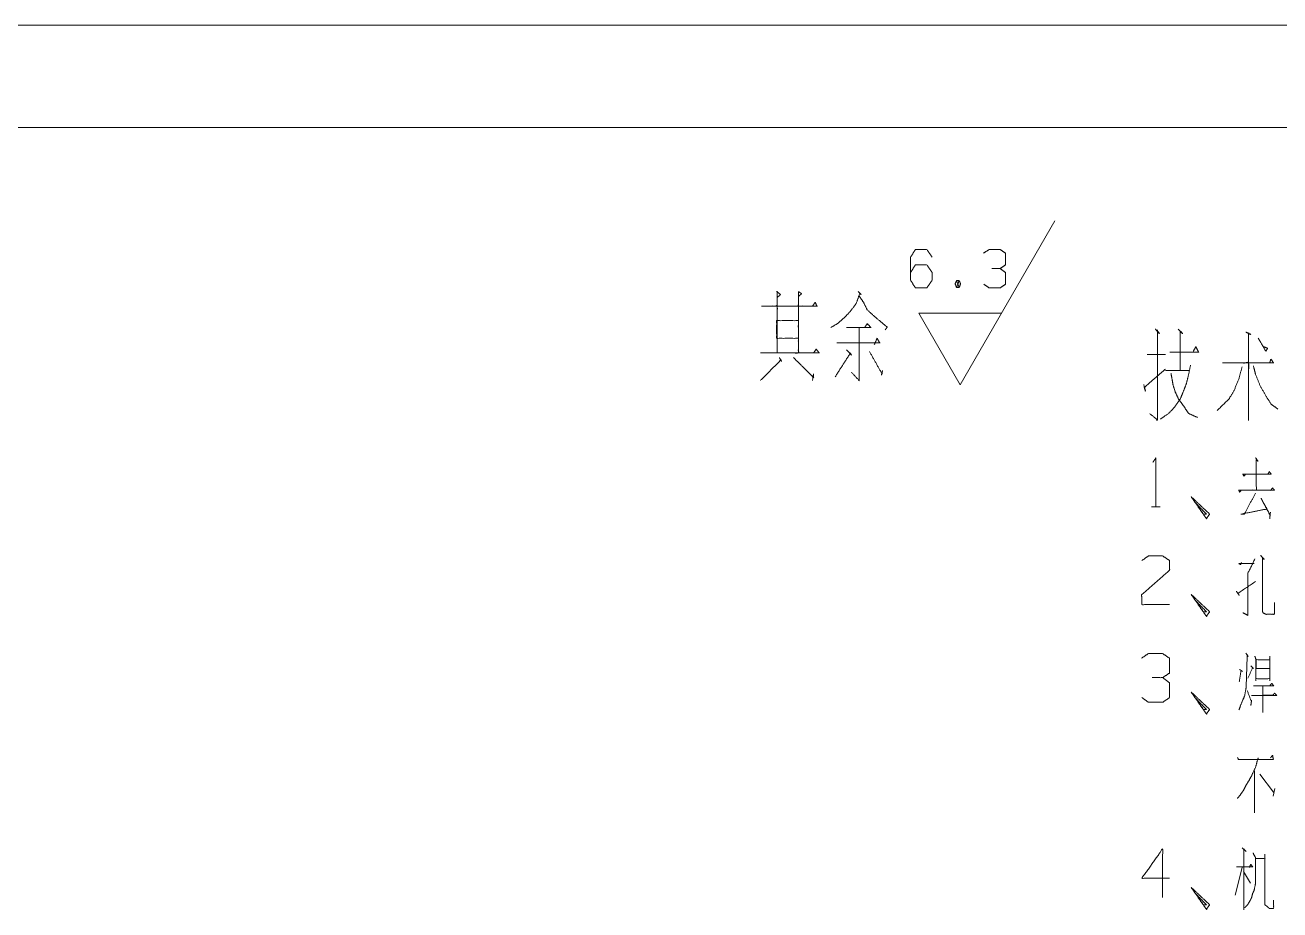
# Model space of a CAD drawing. Header units: millimetres. Extents: x 2210 to 79821, y -19430 to 2344.
# Drawn here: x 10816.7 to 10877.9, y 1746.7 to 1789.8 of the extents above; entities that cross this region are included whole.
import ezdxf

# ---------------------------------------------------------------- set-up
doc = ezdxf.new("R2010")
doc.units = ezdxf.units.MM
doc.layers.add('101', color=7, linetype='Continuous', true_color=0xffffff)

msp = doc.modelspace()

# ---------------------------------------------------------------- linework, layer by layer
at = {"layer": '101', "color": 133, "linetype": 'Continuous', "lineweight": 18}
for p, q in [((10937.074, 1789.822), (10517.074, 1789.822)), ((10932.074, 1784.822), (10542.074, 1784.822))]:
    msp.add_line(p, q, dxfattribs=at)
at = {"layer": '101', "color": 43, "linetype": 'Continuous', "lineweight": 18}
for p, q in [((10862.339, 1772.273), (10866.955, 1780.273)), ((10862.159, 1777.363), (10862.284, 1777.028)), ((10860.32, 1775.773), (10864.359, 1775.773)), ((10862.339, 1772.273), (10860.32, 1775.773))]:
    msp.add_line(p, q, dxfattribs=at)
at = {"layer": '101', "color": 72, "linetype": 'Continuous', "lineweight": 18}
for p, q in [((10871.452, 1773.764), (10872.354, 1773.764)), ((10872.354, 1772.976), (10873.494, 1772.976)), ((10871.664, 1766.326), (10872.089, 1766.326)), ((10876.695, 1753.464), (10876.695, 1751.414)), ((10876.96, 1753.289), (10877.631, 1752.414)), ((10877.684, 1752.589), (10877.614, 1752.214)), ((10876.094, 1748.751), (10875.758, 1747.401)), ((10876.164, 1748.551), (10876.5, 1747.976))]:
    msp.add_line(p, q, dxfattribs=at)
at = {"layer": '101', "color": 43, "linetype": 'Continuous', "lineweight": 18}
for points, knots in [([(10859.907, 1777.756), (10860.158, 1778.13), (10860.7, 1778.13), (10860.965, 1777.756), (10860.965, 1777.382), (10860.7, 1777.008), (10860.158, 1777.008), (10859.907, 1777.382), (10859.907, 1778.504), (10860.158, 1778.878), (10860.7, 1778.878), (10860.965, 1778.504)], [0, 0, 0.076963, 0.169763, 0.248074, 0.312018, 0.39033, 0.48313, 0.560092, 0.751926, 0.828889, 0.921689, 1, 1]), ([(10864.285, 1777.953), (10864.55, 1778.13), (10864.55, 1778.701), (10864.285, 1778.878), (10863.743, 1778.878), (10863.478, 1778.701)], [0, 0, 0.153872, 0.429849, 0.583721, 0.846128, 1, 1]), ([(10863.492, 1777.186), (10863.743, 1777.008), (10864.285, 1777.008), (10864.55, 1777.186), (10864.55, 1777.756), (10864.285, 1777.953), (10863.882, 1777.953)], [0, 0, 0.12412, 0.343693, 0.472448, 0.703377, 0.836727, 1, 1]), ([(10862.159, 1777.028), (10862.284, 1777.028), (10862.354, 1777.205), (10862.284, 1777.363), (10862.159, 1777.363), (10862.089, 1777.205), (10862.159, 1777.028), (10862.284, 1777.363)], [0, 0, 0.093983, 0.236792, 0.365957, 0.45994, 0.589105, 0.731914, 1, 1])]:
    msp.add_open_spline(points, degree=1, knots=knots, dxfattribs=at)
at = {"layer": '101', "color": 72, "linetype": 'Continuous', "lineweight": 18}
for points, knots in [([(10853.379, 1776.835), (10853.565, 1776.685), (10853.406, 1776.535), (10853.406, 1776.835), (10853.406, 1773.835), (10853.406, 1776.123), (10852.637, 1776.123), (10855.367, 1776.123), (10854.44, 1776.123), (10854.44, 1776.798), (10854.44, 1773.835), (10854.44, 1775.41), (10853.379, 1775.41), (10853.379, 1774.548), (10854.44, 1774.548), (10854.44, 1773.835), (10852.584, 1773.835), (10855.447, 1773.835), (10855.314, 1774.023), (10855.182, 1773.835)], [0, 0, 0.009717, 0.01862, 0.030836, 0.152989, 0.24613, 0.277436, 0.388627, 0.426411, 0.453896, 0.574522, 0.638652, 0.681834, 0.716953, 0.760134, 0.789145, 0.864711, 0.9813, 0.99065, 1, 1]), ([(10854.466, 1776.61), (10854.599, 1776.723), (10854.44, 1776.835)], [0, 0, 0.471535, 1, 1]), ([(10857.351, 1776.835), (10857.51, 1776.685), (10857.43, 1776.723), (10857.271, 1776.273), (10857.006, 1775.898), (10856.688, 1775.56), (10856.396, 1775.298), (10856.025, 1775.073)], [0, 0, 0.086309, 0.12102, 0.309421, 0.490705, 0.673783, 0.828666, 1, 1]), ([(10855.129, 1776.123), (10855.261, 1776.31), (10855.341, 1776.123)], [0, 0, 0.529971, 1, 1]), ([(10857.404, 1776.61), (10857.616, 1776.31), (10857.801, 1775.935), (10858.172, 1775.598), (10858.623, 1775.223), (10858.756, 1775.11), (10858.782, 1775.11), (10858.676, 1774.96)], [0, 0, 0.16272, 0.348027, 0.570218, 0.82989, 0.906889, 0.918635, 1, 1]), ([(10856.794, 1775.073), (10857.987, 1775.073), (10857.801, 1775.26), (10857.669, 1775.073)], [0, 0, 0.707431, 0.863851, 1, 1]), ([(10857.404, 1775.073), (10857.404, 1772.485), (10857.032, 1772.898)], [0, 0, 0.823415, 1, 1]), ([(10871.85, 1775.001), (10872.062, 1774.776), (10871.956, 1774.926), (10871.956, 1770.576), (10871.585, 1770.876)], [0, 0, 0.058123, 0.092656, 0.910295, 1, 1]), ([(10872.964, 1775.001), (10873.202, 1774.776), (10873.07, 1774.851), (10873.07, 1773.014)], [0, 0, 0.141502, 0.20722, 1, 1]), ([(10856.317, 1774.323), (10858.411, 1774.323), (10858.278, 1774.548), (10858.146, 1774.248)], [0, 0, 0.780475, 0.877786, 1, 1]), ([(10876.272, 1774.851), (10876.511, 1774.739), (10876.405, 1774.776), (10876.405, 1770.539), (10876.405, 1773.351), (10875.132, 1773.351), (10877.624, 1773.351), (10877.492, 1773.539), (10877.439, 1773.351)], [0, 0, 0.022712, 0.032395, 0.397208, 0.639341, 0.748901, 0.963456, 0.983224, 1, 1]), ([(10876.882, 1774.551), (10877.253, 1773.914), (10877.333, 1774.064), (10877.147, 1774.139)], [0, 0, 0.666004, 0.819293, 1, 1]), ([(10856.794, 1773.985), (10857.032, 1773.723), (10856.979, 1773.835), (10856.237, 1772.673)], [0, 0, 0.190889, 0.257814, 1, 1]), ([(10857.907, 1773.91), (10858.517, 1772.823), (10858.544, 1772.973), (10858.491, 1772.748)], [0, 0, 0.764772, 0.858208, 1, 1]), ([(10872.566, 1773.876), (10873.971, 1773.876), (10873.838, 1774.139), (10873.706, 1773.914)], [0, 0, 0.716786, 0.866795, 1, 1]), ([(10853.512, 1773.61), (10853.618, 1773.423), (10853.591, 1773.498), (10852.584, 1772.485)], [0, 0, 0.125001, 0.171159, 1, 1]), ([(10854.201, 1773.61), (10855.182, 1772.635), (10855.182, 1772.823), (10855.129, 1772.485)], [0, 0, 0.723289, 0.821343, 1, 1]), ([(10873.573, 1773.239), (10873.467, 1772.714), (10873.361, 1772.301), (10873.229, 1771.964), (10873.07, 1771.589), (10872.804, 1771.214), (10872.539, 1770.914), (10872.115, 1770.614)], [0, 0, 0.172187, 0.309108, 0.425674, 0.556629, 0.704269, 0.832974, 1, 1]), ([(10876.087, 1773.164), (10875.954, 1772.639), (10875.715, 1772.039), (10875.45, 1771.589), (10874.867, 1771.026)], [0, 0, 0.214885, 0.471143, 0.678419, 1, 1]), ([(10876.643, 1773.201), (10876.749, 1772.789), (10876.961, 1772.264), (10877.227, 1771.776), (10877.518, 1771.326), (10877.836, 1771.101)], [0, 0, 0.172226, 0.40119, 0.625583, 0.842426, 1, 1]), ([(10871.293, 1772.301), (10871.373, 1771.964), (10871.32, 1772.151), (10872.354, 1773.051)], [0, 0, 0.181308, 0.283201, 1, 1]), ([(10872.619, 1772.826), (10872.672, 1772.564), (10872.725, 1772.264), (10872.831, 1771.926), (10872.99, 1771.589), (10873.494, 1770.876), (10873.918, 1770.689)], [0, 0, 0.101605, 0.217194, 0.351415, 0.492972, 0.824035, 1, 1]), ([(10871.735, 1768.501), (10871.876, 1768.701), (10871.876, 1766.326)], [0, 0, 0.093489, 1, 1]), ([(10876.748, 1768.726), (10876.871, 1768.551), (10876.783, 1768.626), (10876.783, 1767.151), (10875.917, 1767.151), (10877.667, 1767.151), (10877.578, 1767.251), (10877.472, 1767.126)], [0, 0, 0.045422, 0.069988, 0.382588, 0.566133, 0.936975, 0.965255, 1, 1]), ([(10876.27, 1767.926), (10876.182, 1767.826), (10876.129, 1767.926), (10877.508, 1767.926), (10877.419, 1768.051), (10877.349, 1767.926)], [0, 0, 0.06944, 0.128335, 0.845638, 0.925287, 1, 1]), ([(10876.041, 1767.126), (10875.97, 1767.051), (10875.917, 1767.151)], [0, 0, 0.476595, 1, 1]), ([(10873.746, 1766.601), (10874.347, 1765.976), (10874.206, 1765.976), (10873.605, 1766.826), (10874.347, 1765.751), (10874.506, 1765.976), (10873.605, 1766.826)], [0, 0, 0.178022, 0.207052, 0.420792, 0.689029, 0.745607, 1, 1]), ([(10876.748, 1767.001), (10876.2, 1765.976), (10876.041, 1765.976), (10877.296, 1766.226), (10877.013, 1766.751), (10877.455, 1765.926), (10877.472, 1766.076), (10877.437, 1765.751)], [0, 0, 0.252053, 0.286553, 0.564051, 0.693378, 0.896345, 0.929101, 1, 1]), ([(10871.205, 1763.714), (10871.523, 1763.939), (10872.212, 1763.939), (10872.548, 1763.714), (10872.548, 1763.239), (10871.187, 1762.039), (10871.205, 1761.564), (10872.548, 1761.564)], [0, 0, 0.069694, 0.192978, 0.265272, 0.350227, 0.67474, 0.759754, 1, 1]), ([(10876.995, 1763.964), (10877.172, 1763.764), (10877.083, 1763.814), (10877.083, 1761.289), (10877.101, 1761.164), (10877.26, 1761.089), (10877.667, 1761.089), (10877.667, 1761.664)], [0, 0, 0.063895, 0.088198, 0.692698, 0.72292, 0.765024, 0.862344, 1, 1]), ([(10876.058, 1763.614), (10876.023, 1763.514), (10875.935, 1763.564), (10876.677, 1763.564)], [0, 0, 0.111652, 0.218549, 1, 1]), ([(10876.712, 1763.789), (10876.376, 1763.089), (10876.376, 1761.039), (10876.129, 1761.164)], [0, 0, 0.250151, 0.910671, 1, 1]), ([(10875.811, 1762.214), (10875.952, 1762.014), (10875.882, 1762.114), (10876.748, 1762.689)], [0, 0, 0.174089, 0.261134, 1, 1]), ([(10873.746, 1761.839), (10874.347, 1761.214), (10874.206, 1761.214), (10873.605, 1762.064), (10874.347, 1760.989), (10874.506, 1761.214), (10873.605, 1762.064)], [0, 0, 0.178022, 0.207052, 0.420792, 0.689029, 0.745607, 1, 1]), ([(10872.212, 1758.001), (10872.548, 1758.226), (10872.548, 1758.951), (10872.212, 1759.176), (10871.523, 1759.176), (10871.187, 1758.951)], [0, 0, 0.153871, 0.429848, 0.583719, 0.846116, 1, 1]), ([(10876.27, 1759.201), (10876.394, 1759.026), (10876.341, 1759.101), (10876.288, 1757.526), (10876.217, 1757.126), (10876.058, 1756.751), (10875.935, 1756.426)], [0, 0, 0.070423, 0.100604, 0.618414, 0.751883, 0.885732, 1, 1]), ([(10876.712, 1759.051), (10876.765, 1758.901), (10876.765, 1757.851), (10876.765, 1757.951), (10877.437, 1757.951), (10877.437, 1757.851), (10877.437, 1759.051), (10877.437, 1758.876), (10876.783, 1758.876), (10876.783, 1758.451), (10877.419, 1758.451)], [0, 0, 0.030769, 0.233823, 0.253162, 0.383044, 0.402383, 0.634446, 0.668291, 0.79476, 0.876945, 1, 1]), ([(10876.518, 1758.576), (10876.642, 1758.451), (10876.606, 1758.501), (10876.376, 1757.976)], [0, 0, 0.217081, 0.292659, 1, 1]), ([(10871.205, 1757.026), (10871.523, 1756.801), (10872.212, 1756.801), (10872.548, 1757.026), (10872.548, 1757.751), (10872.212, 1758.001), (10871.7, 1758.001)], [0, 0, 0.124123, 0.343689, 0.472444, 0.703374, 0.836728, 1, 1]), ([(10875.97, 1758.401), (10876.111, 1758.301), (10876.041, 1758.351), (10875.952, 1757.801)], [0, 0, 0.212014, 0.318021, 1, 1]), ([(10873.746, 1757.076), (10874.347, 1756.451), (10874.206, 1756.451), (10873.605, 1757.301), (10874.347, 1756.226), (10874.506, 1756.451), (10873.605, 1757.301)], [0, 0, 0.178022, 0.207052, 0.420792, 0.689029, 0.745607, 1, 1]), ([(10876.341, 1757.376), (10876.553, 1756.801), (10876.553, 1756.901), (10876.518, 1756.651)], [0, 0, 0.63485, 0.738443, 1, 1]), ([(10876.553, 1757.126), (10877.773, 1757.126), (10877.684, 1757.251), (10877.596, 1757.151), (10877.101, 1757.151), (10877.101, 1757.626), (10877.101, 1756.301)], [0, 0, 0.320858, 0.361134, 0.396246, 0.526445, 0.651413, 1, 1]), ([(10876.642, 1757.601), (10877.631, 1757.601), (10877.543, 1757.726), (10877.455, 1757.626)], [0, 0, 0.775503, 0.895429, 1, 1]), ([(10875.864, 1754.114), (10875.917, 1754.014), (10877.614, 1754.014), (10877.578, 1754.214), (10877.472, 1754.089)], [0, 0, 0.051989, 0.831407, 0.924694, 1, 1]), ([(10876.871, 1754.014), (10876.871, 1754.089), (10876.748, 1753.639), (10876.553, 1753.214), (10876.429, 1752.989), (10876.288, 1752.764), (10876.164, 1752.514), (10876.005, 1752.289), (10875.864, 1752.114)], [0, 0, 0.03245, 0.234392, 0.436624, 0.547724, 0.662718, 0.783407, 0.902641, 1, 1]), ([(10872.548, 1748.226), (10871.205, 1748.226), (10872.212, 1749.651), (10872.212, 1747.276)], [0, 0, 0.245868, 0.565295, 1, 1]), ([(10876.094, 1749.701), (10876.288, 1749.526), (10876.182, 1749.626), (10876.182, 1746.676)], [0, 0, 0.077914, 0.121325, 1, 1]), ([(10876.624, 1749.451), (10876.748, 1749.226), (10876.748, 1747.976), (10876.677, 1747.626), (10876.606, 1747.476), (10876.553, 1747.276), (10876.465, 1747.101), (10876.359, 1746.926), (10876.217, 1746.776)], [0, 0, 0.0903, 0.529916, 0.6555, 0.713815, 0.786588, 0.855532, 0.927503, 1, 1]), ([(10876.765, 1749.176), (10877.207, 1749.176), (10877.207, 1749.376), (10877.207, 1746.926), (10877.331, 1746.826), (10877.419, 1746.751), (10877.631, 1746.751), (10877.631, 1747.151)], [0, 0, 0.111048, 0.161315, 0.777055, 0.817039, 0.846171, 0.899472, 1, 1]), ([(10875.811, 1748.776), (10876.606, 1748.776), (10876.518, 1748.901), (10876.447, 1748.751)], [0, 0, 0.713802, 0.851192, 1, 1]), ([(10873.746, 1747.551), (10874.347, 1746.926), (10874.206, 1746.926), (10873.605, 1747.776), (10874.347, 1746.701), (10874.506, 1746.926), (10873.605, 1747.776)], [0, 0, 0.178022, 0.207052, 0.420792, 0.689029, 0.745607, 1, 1])]:
    msp.add_open_spline(points, degree=1, knots=knots, dxfattribs=at)

doc.saveas('drawing.dxf')
